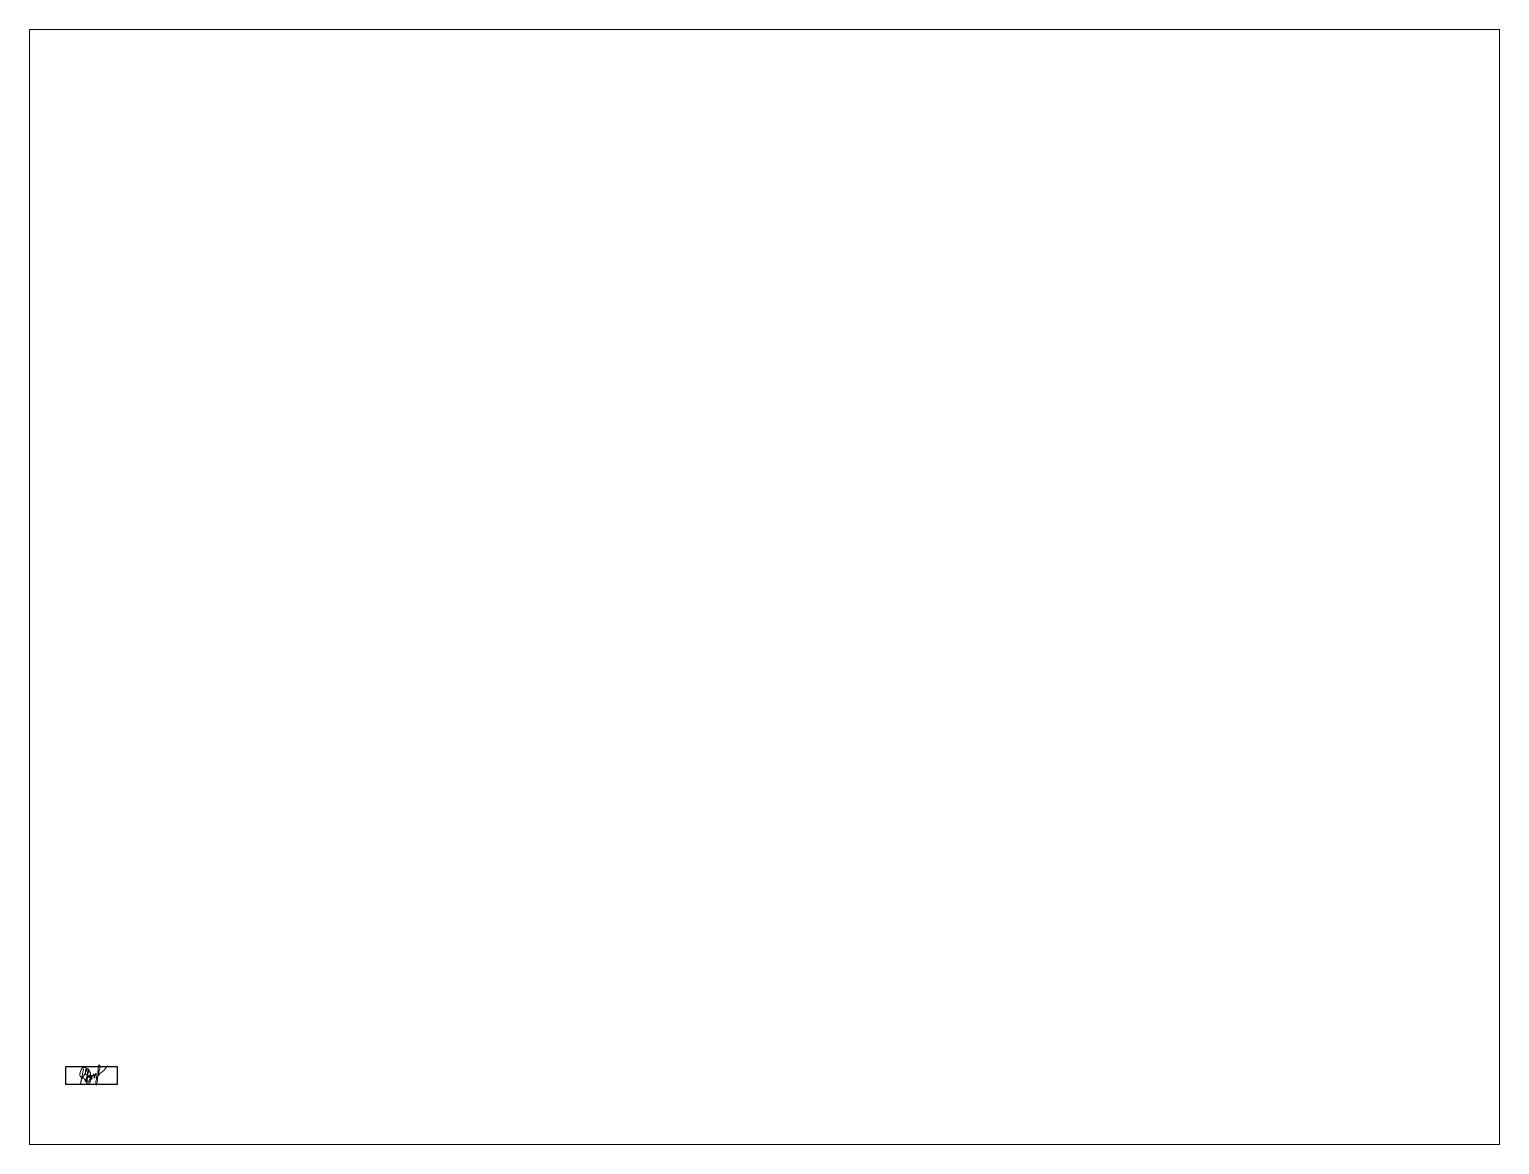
# Paper-space layout 'Лист1' of a CAD drawing. Header units: millimetres. Extents: x 26 to 231, y 20 to 176.
# The model-space entities are those that its viewports show. They can reach past a viewport. Long polylines and large blocks are cut down to what shows.
import ezdxf

# ---------------------------------------------------------------- set-up
doc = ezdxf.new("R2010")
doc.units = ezdxf.units.MM

msp = doc.modelspace()

# ---------------------------------------------------------------- linework, layer by layer
at = {"color": 18, "true_color": 0x000000}
msp.add_lwpolyline([(8.65, 5.26), (23.65, 5.26), (23.65, 10.26), (8.65, 10.26)], close=True, dxfattribs=at)
at = {"color": 5, "lineweight": 0}
msp.add_lwpolyline([(13.86, 9.67), (12.93, 5.38), (13.35, 6.75), (13.53, 7.03), (13.75, 7.07), (13.88, 7), (14.01, 6.87), (14.13, 6.68), (14.24, 6.41), (14.34, 6.19), (14.58, 5.8), (14.8, 5.61), (15.05, 5.45), (15.29, 5.52), (15.55, 5.68), (15.74, 5.95), (15.83, 6.21), (15.92, 6.58), (15.94, 6.91), (15.92, 7.49), (15.9, 7.92), (15.82, 8.4), (15.7, 8.75), (15.58, 9.04), (15.23, 9.5), (14.71, 9.86), (14.18, 10.09), (13.72, 10.09), (13.47, 9.86), (13.19, 9.42), (13, 8.96), (12.84, 8.56), (12.8, 8.19), (12.81, 7.82), (12.88, 7.58), (12.96, 7.38), (13.04, 7.25), (13.24, 7.18), (13.38, 7.2), (13.66, 7.38), (13.84, 7.56), (13.98, 7.78), (14.16, 8.04), (14.32, 8.28), (14.46, 8.5), (14.63, 8.9), (14.69, 9.16), (14.69, 9.5), (14.69, 9.69), (14.62, 9.79), (14.52, 9.57), (14.45, 9.17), (14.4, 8.9), (14.4, 8.56), (14.4, 8.25), (14.48, 7.99), (14.55, 7.9), (14.73, 7.9), (14.87, 8.04), (15.04, 8.21), (15.19, 8.53), (15.3, 8.77), (15.41, 9.17), (15.41, 9.43), (15.31, 9.63), (15.18, 9.6), (15.1, 9.32), (15.05, 8.91), (15.01, 8.61), (14.95, 8.19), (14.85, 7.46), (14.73, 6.55), (14.68, 6.14), (14.47, 5.83), (14.41, 5.99), (14.43, 6.32), (14.71, 7.17), (14.85, 7.46), (15.15, 7.61), (15.25, 7.56), (15.47, 7.24), (15.62, 7.12), (15.78, 7.27), (15.78, 7.5), (15.68, 7.7), (15.51, 7.82), (15.25, 7.56), (15.15, 7.61), (15.25, 7.56), (15.09, 7.23), (15.02, 7.04), (14.89, 6.63), (14.89, 6.4), (15, 6.16), (15.11, 6.04), (15.32, 6.04), (15.47, 6.21), (15.59, 6.42), (16.24, 7.88), (16.24, 6.62), (16.24, 7.16), (16.71, 8.16), (16.85, 8.16), (16.94, 6.91), (17.06, 7.86), (17.35, 8.28), (17.46, 8.25), (17.46, 7.01), (17.55, 6.98), (18.02, 7.7), (18.27, 8.77), (18.61, 10.18), (18.54, 10.7), (18.33, 10.81), (18.19, 10.69), (18.04, 9.57), (17.99, 8.47), (17.85, 6.35), (17.71, 5.5), (17.64, 5.21), (17.49, 4.96), (17.37, 5.34), (17.42, 6.02), (17.7, 6.95), (17.93, 7.56), (18.22, 7.94), (18.67, 8.38), (19.22, 8.76), (19.92, 9.4), (20.77, 10.5), (20.77, 10.5), (20.77, 10.5), (20.77, 10.5), (20.77, 10.5), (20.81, 10.55), (20.81, 10.55), (20.81, 10.55), (20.81, 10.55)], dxfattribs=at)

psp = doc.layouts.new('Лист1')

# ---------------------------------------------------------------- viewports
at = {"layer": '0'}
psp.add_viewport(center=(128.5, 97.5), size=(205.6, 156), view_center_point=(210, 148.5), view_height=321.3253, dxfattribs=at)

doc.saveas('drawing.dxf')
